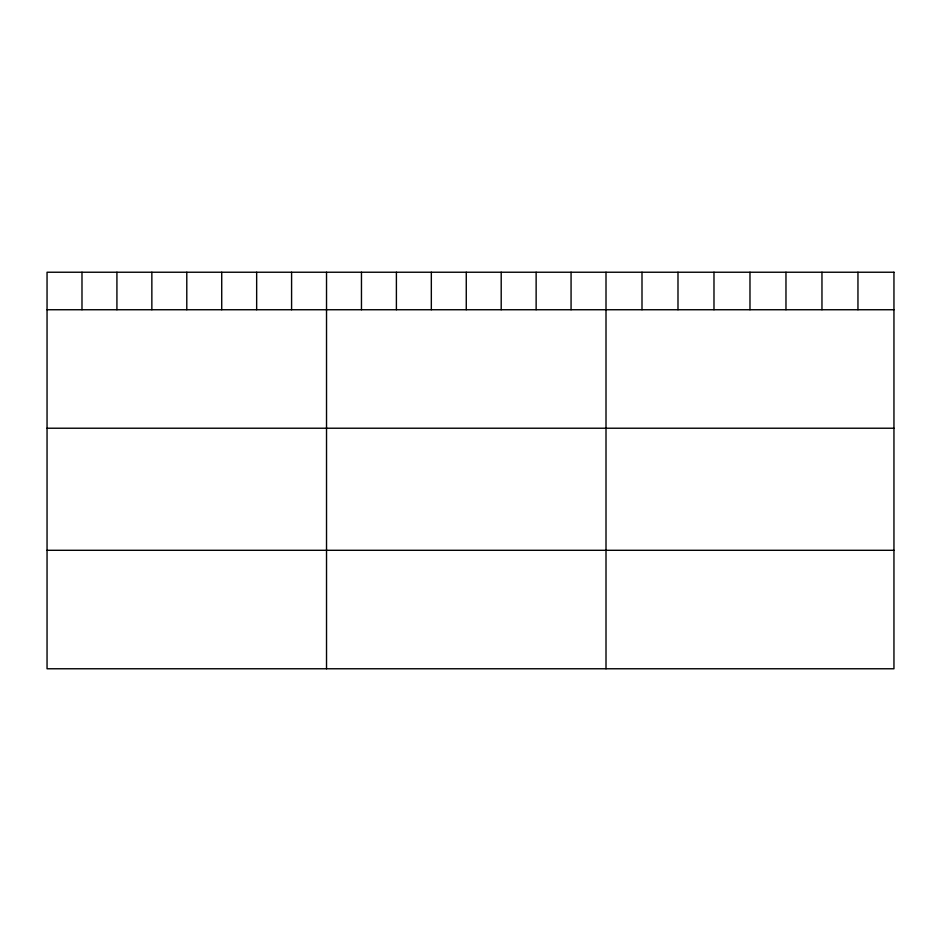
<?xml version="1.0" encoding="UTF-8"?>
<svg xmlns="http://www.w3.org/2000/svg" width="941" height="941" viewBox="0 0 941 941"><rect width="100%" height="100%" fill="white"/><g stroke="black" fill="none" stroke-linecap="round" stroke-linejoin="round"><path stroke-width="1.41" d="M47.05 309.742L893.95 309.742M47.05 428.226L893.95 428.226M47.05 550.297L893.95 550.297M857.957 272.231L857.957 309.742M821.963 272.231L821.963 309.742M785.97 272.231L785.97 309.742M749.977 272.231L749.977 309.742M713.984 272.231L713.984 309.742M677.99 272.231L677.99 309.742M641.997 272.231L641.997 309.742M606.004 272.231L606.004 668.769M571.069 272.231L571.069 309.742M536.135 272.231L536.135 309.742M501.2 272.231L501.2 309.742M466.265 272.231L466.265 309.742M431.331 272.231L431.331 309.742M396.396 272.231L396.396 309.742M361.462 272.231L361.462 309.742M326.527 272.231L326.527 668.769M291.592 272.231L291.592 309.742M256.658 272.231L256.658 309.742M221.723 272.231L221.723 309.742M186.789 272.231L186.789 309.742M151.854 272.231L151.854 309.742M116.919 272.231L116.919 309.742M81.985 272.231L81.985 309.742M893.95 272.231L47.05 272.231L47.05 668.769L893.95 668.769L893.95 272.231"/></g></svg>
